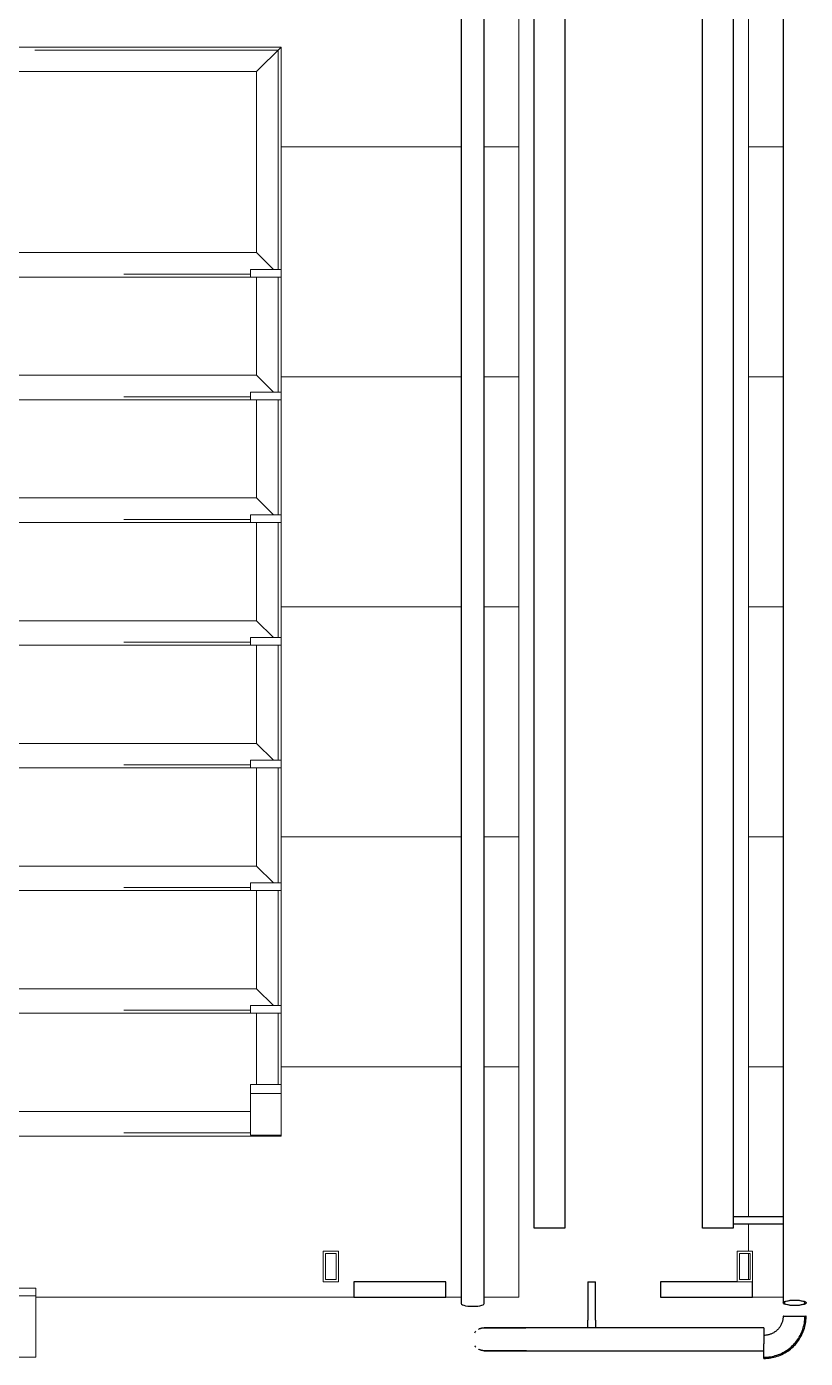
# Model space of a CAD drawing. Header units: millimetres. Extents: x -213536 to 1564669, y -45299 to 942238.
# Drawn here: x 530024 to 531040, y 496372 to 498109 of the extents above; entities that cross this region are included whole.
import ezdxf

# ---------------------------------------------------------------- set-up
doc = ezdxf.new("R2010")
doc.units = ezdxf.units.MM
doc.linetypes.add('Штрих', pattern=[635, 317.5, -317.5])
for name, color, linetype, lineweight in [('0-1', 7, 'Continuous', 5), ('0-2', 7, 'Continuous', 9), ('3) ЖБ 4м', 3, 'Continuous', 30), ('Контуры', 7, 'Continuous', 9), ('Линии подступенков', 7, 'Continuous', 9), ('Линии свеса', 7, 'Continuous', 9), ('Невидимые линии-1', 7, 'Штрих', 9), ('Обобщенные модели', 7, 'Continuous', 9), ('Ограждение-1', 7, 'Continuous', 25)]:
    doc.layers.add(name, color=color, linetype=linetype, lineweight=lineweight)
doc.layers.add('Ограждение-2', color=9, linetype='Continuous', lineweight=9, true_color=0x808080)
doc.layers.get('0-2').off()

# ---------------------------------------------------------------- blocks, each defined once
blk = doc.blocks.new('О_Элемент ограждения_Обод_Труба_ГОСТ 8645-68 - О_Элемент ограждения_Обод_Труба_ГОСТ 8645-68-V46-АИ2_03_План отделки стен 3-го этажа _Часть 1_')
at = {"layer": 'Ограждение-1'}
for p, q in [((-3720, 20), (0, 20)), ((-3720, -20), (-3720, 20)), ((0, 20), (0, -20)), ((0, -20), (-3720, -20))]:
    blk.add_line(p, q, dxfattribs=at)
blk = doc.blocks.new('О_Элемент поручня_Маршевый_Труба_ГОСТ 8732-78 - О_Элемент поручня_Маршевый_Труба_ГОСТ 8732-78-V56-АИ2_03_План отделки стен 3-го этажа _Часть 1_')
at = {"layer": 'Ограждение-1'}
for p, q in [((-9.9, 0), (-3926, 0)), ((-3926, -30), (-9.9, -30))]:
    blk.add_line(p, q, dxfattribs=at)
at = {"layer": 'Ограждение-1', "flags": 128}
for points in [[(-6.3, -15), (-6.4, -11.7), (-6.7, -8.5), (-7.1, -5.6), (-7.7, -3.3), (-8.3, -1.5), (-9.1, -0.4), (-9.9, 0)], [(-9.9, -30), (-9.1, -29.6), (-8.3, -28.5), (-7.7, -26.7), (-7.1, -24.4), (-6.7, -21.5), (-6.4, -18.3), (-6.3, -15)]]:
    blk.add_lwpolyline(points, dxfattribs=at)
blk = doc.blocks.new('О_Элемент ограждения_Обод_Труба_ГОСТ 86451 - О_Элемент ограждения_Обод_Труба_ГОСТ 8645-68 2-33131214-АИ2_03_План отделки стен 3-го этажа _Часть 1_')
at = {"layer": 'Ограждение-2'}
for p, q in [((-1820, 20), (-1800, 20)), ((-1820, -20), (-1820, 20)), ((-1800, 20), (-1800, -20)), ((-20, -20), (-20, 20)), ((-20, 20), (0, 20)), ((0, 20), (0, -20)), ((-1817, 17), (-1817, -17)), ((-1803, 17), (-1817, 17)), ((-1803, -17), (-1803, 17)), ((-17, 17), (-17, -17)), ((-3, 17), (-17, 17)), ((-3, -17), (-3, 17)), ((-1817, -17), (-1803, -17)), ((-17, -17), (-3, -17)), ((-1800, -20), (-1820, -20)), ((0, -20), (-20, -20))]:
    blk.add_line(p, q, dxfattribs=at)
blk = doc.blocks.new('О_Полоса_Трапеция прямоугольная_Прокат_ГОСТ 1031 - Крепежная пластина-21430275-АИ2_03_План отделки стен 3-го этажа _Часть 1_')
at = {"layer": 'Ограждение-1'}
for p, q in [((71370, 58915), (71350, 58915)), ((71350, 58915), (71350, 58795)), ((71370, 58815), (71370, 58915)), ((71350, 58795), (71370, 58795))]:
    blk.add_line(p, q, dxfattribs=at)
blk = doc.blocks.new('О_Элемент поручня_Площадочный_Двухуровневый_ГОСТ 8732-78 - О_Элемент поручня_Площадочный_Двухуровневый_ГОСТ 8732-78 2-33683547-АИ2_03_План отделки стен 3-го этажа _Часть 1_')
at = {"layer": 'Ограждение-1'}
for p, q in [((310, -10), (0, -10)), ((0, -25), (0, -18.8)), ((0, -40), (0, -25)), ((0, -40), (310, -40))]:
    blk.add_line(p, q, dxfattribs=at)
at = {"layer": 'Ограждение-1', "flags": 128}
for points in [[(310, -10), (312.2, -10), (314.4, -10), (316.6, -10), (318.8, -10), (320.9, -10), (323.1, -10), (325.2, -10), (327.3, -10), (329.4, -10), (331.4, -10), (333.4, -10), (335.4, -10), (337.3, -10), (339.2, -10), (341.1, -10), (342.8, -10), (344.6, -10), (346.3, -10), (347.9, -10), (349.5, -10), (351, -10), (352.4, -10), (353.8, -10), (355.1, -10), (356.3, -10), (357.4, -10), (358.5, -10), (359.5, -10), (360.4, -10), (361.3, -10), (362, -10), (362.7, -10), (363.3, -10), (363.8, -10), (364.2, -10), (364.5, -10), (364.8, -10), (364.9, -10), (365, -10), (365, -10)], [(365, -10), (365, -10), (364.8, -10), (364.6, -10), (364.3, -10), (363.9, -10), (363.4, -10), (362.9, -10), (362.2, -10), (361.5, -10), (360.7, -10), (359.8, -10), (358.8, -10), (357.7, -10), (356.6, -10), (355.4, -10), (354.1, -10), (352.8, -10), (351.3, -10), (349.9, -10), (348.3, -10), (346.7, -10), (345, -10), (343.3, -10), (341.5, -10), (339.7, -10), (337.8, -10), (335.9, -10), (334, -10), (332, -10), (329.9, -10), (327.9, -10), (325.8, -10), (323.6, -10), (321.5, -10), (319.3, -10), (317.2, -10), (315, -10), (312.8, -10), (310.6, -10), (310, -10)], [(365, -10), (365.6, -10), (366.2, -10), (366.8, -10.1), (367.4, -10.2), (368, -10.3), (368.6, -10.4), (369.1, -10.6), (369.7, -10.8), (370.3, -11), (370.8, -11.2), (371.4, -11.4), (371.9, -11.7), (372.5, -12)], [(375.8, -14.5), (376.2, -15), (376.6, -15.4), (376.9, -15.9), (377.3, -16.4)], [(377.4, -33.5), (377, -34), (376.7, -34.4), (376.3, -34.9), (375.9, -35.3)], [(310, -40), (312.2, -40), (314.4, -40), (316.6, -40), (318.8, -40), (320.9, -40), (323.1, -40), (325.2, -40), (327.3, -40), (329.4, -40), (331.4, -40), (333.4, -40), (335.4, -40), (337.3, -40), (339.2, -40), (341.1, -40), (342.8, -40), (344.6, -40), (346.3, -40), (347.9, -40), (349.5, -40), (351, -40), (352.4, -40), (353.8, -40), (355.1, -40), (356.3, -40), (357.4, -40), (358.5, -40), (359.5, -40), (360.4, -40), (361.3, -40), (362, -40), (362.7, -40), (363.3, -40), (363.8, -40), (364.2, -40), (364.5, -40), (364.8, -40), (364.9, -40), (365, -40), (365, -40)], [(365, -40), (365, -40), (364.8, -40), (364.6, -40), (364.3, -40), (363.9, -40), (363.4, -40), (362.9, -40), (362.2, -40), (361.5, -40), (360.7, -40), (359.8, -40), (358.8, -40), (357.7, -40), (356.6, -40), (355.4, -40), (354.1, -40), (352.8, -40), (351.3, -40), (349.9, -40), (348.3, -40), (346.7, -40), (345, -40), (343.3, -40), (341.5, -40), (339.7, -40), (337.8, -40), (335.9, -40), (334, -40), (332, -40), (329.9, -40), (327.9, -40), (325.8, -40), (323.6, -40), (321.5, -40), (319.3, -40), (317.2, -40), (315, -40), (312.8, -40), (310.6, -40)], [(372.6, -37.9), (372.1, -38.2), (371.5, -38.5), (371, -38.8), (370.4, -39), (369.9, -39.2), (369.3, -39.4), (368.7, -39.5), (368.1, -39.7), (367.5, -39.8), (367, -39.9), (366.4, -39.9), (365.8, -40), (365.2, -40), (365, -40)]]:
    blk.add_lwpolyline(points, dxfattribs=at)
blk = doc.blocks.new('О_Полоса_Трапеция прямоугольная_Прокат_ГОСТ 1031 - Крепежная пластина-V50-АИ2_03_План отделки стен 3-го этажа _Часть 1_')
at = {"layer": 'Ограждение-1'}
for p, q in [((71370, 59315), (71350, 59315)), ((71350, 59315), (71350, 59195)), ((71370, 59195), (71370, 59315)), ((71350, 59195), (71370, 59195))]:
    blk.add_line(p, q, dxfattribs=at)
blk = doc.blocks.new('О_Кронштейн_Форма Г_Круг_ГОСТ 25902 - О_Кронштейн_Форма Г_Круг_ГОСТ 2590-2006-31482955-АИ2_03_План отделки стен 3-го этажа _Часть 1_')
at = {"layer": 'Ограждение-1'}
for p, q in [((101590, 51570), (101590, 51520)), ((101590, 51570), (101595, 51570)), ((101595, 51570), (101600, 51570)), ((101600, 51520), (101600, 51570))]:
    blk.add_line(p, q, dxfattribs=at)
at = {"layer": 'Ограждение-1', "flags": 128}
for points in [[(101590, 51510), (101590, 51510.9), (101590, 51511.9), (101590, 51512.8), (101590, 51513.8), (101590, 51514.8), (101590, 51515.8), (101590, 51516.7), (101590, 51517.7), (101590, 51518.7), (101590, 51519.7), (101590, 51520)], [(101600, 51520), (101600, 51519), (101600, 51518), (101600, 51517), (101600, 51516), (101600, 51515), (101600, 51514.1), (101600, 51513.1), (101600, 51512.1), (101600, 51511.2), (101600, 51510.3)]]:
    blk.add_lwpolyline(points, dxfattribs=at)
blk = doc.blocks.new('О_Элемент ограждения_Обод_Труба_ГОСТ 86451 - О_Элемент ограждения_Обод_Труба_ГОСТ 8645-68 2-33352084-АИ2_03_План отделки стен 3-го этажа _Часть 1_')
at = {"layer": 'Ограждение-2'}
for p, q in [((-850, 20), (-830, 20)), ((-850, -20), (-850, 20)), ((-830, 20), (-830, -20)), ((-20, -20), (-20, 20)), ((-20, 20), (0, 20)), ((0, 20), (0, -20)), ((-847, 17), (-847, -17)), ((-833, 17), (-847, 17)), ((-833, -17), (-833, 17)), ((-17, 17), (-17, -17)), ((-3, 17), (-17, 17)), ((-3, -17), (-3, 17)), ((-847, -17), (-833, -17)), ((-17, -17), (-3, -17)), ((-830, -20), (-850, -20)), ((0, -20), (-20, -20))]:
    blk.add_line(p, q, dxfattribs=at)
blk = doc.blocks.new('О_Элемент поручня_Загиб_Труба_ГОСТ 87321 - О_Элемент поручня_Загиб_Труба_ГОСТ 8732-78 2-31410520-АИ2_03_План отделки стен 3-го этажа _Часть 1_')
at = {"layer": 'Ограждение-1'}
for p, q in [((101845.5, 51525), (101845, 51525)), ((101845, 51525), (101875, 51525)), ((101875, 51525), (101874.5, 51525)), ((101820, 51470), (101820, 51488.9)), ((101820, 51470.5), (101820, 51470))]:
    blk.add_line(p, q, dxfattribs=at)
at = {"layer": 'Ограждение-1', "flags": 128}
for points in [[(101820, 51470), (101822.2, 51470), (101824.4, 51470.2), (101826.6, 51470.4), (101828.8, 51470.7), (101830.9, 51471.1), (101833.1, 51471.6), (101835.2, 51472.1), (101837.3, 51472.8), (101839.4, 51473.5), (101841.4, 51474.3), (101843.4, 51475.2), (101845.4, 51476.2), (101847.3, 51477.3), (101849.2, 51478.4), (101851.1, 51479.6), (101852.8, 51480.9), (101854.6, 51482.2), (101856.3, 51483.7), (101857.9, 51485.1), (101859.5, 51486.7), (101861, 51488.3), (101862.4, 51490), (101863.8, 51491.7), (101865.1, 51493.5), (101866.3, 51495.3), (101867.4, 51497.2), (101868.5, 51499.1), (101869.5, 51501), (101870.4, 51503), (101871.3, 51505.1), (101872, 51507.1), (101872.7, 51509.2), (101873.3, 51511.4), (101873.8, 51513.5), (101874.2, 51515.7), (101874.5, 51517.8), (101874.8, 51520), (101874.9, 51522.2), (101875, 51524.4), (101875, 51525)], [(101845, 51525), (101845, 51524), (101844.9, 51523), (101844.8, 51522), (101844.7, 51521), (101844.5, 51520), (101844.3, 51519.1), (101844, 51518.1), (101843.7, 51517.1), (101843.4, 51516.2), (101843, 51515.3), (101842.6, 51514.4), (101842.2, 51513.5), (101841.7, 51512.6), (101841.2, 51511.7), (101840.6, 51510.9), (101840.1, 51510.1), (101839.4, 51509.3), (101838.8, 51508.5), (101838.1, 51507.8), (101837.4, 51507.1), (101836.7, 51506.4), (101835.9, 51505.7), (101835.1, 51505.1), (101834.3, 51504.5), (101833.5, 51504), (101832.7, 51503.4), (101831.8, 51503), (101830.9, 51502.5), (101830, 51502.1), (101829.1, 51501.7), (101828.1, 51501.4), (101827.2, 51501), (101826.2, 51500.8), (101825.2, 51500.6), (101824.2, 51500.4), (101823.3, 51500.2), (101822.3, 51500.1), (101821.3, 51500), (101820.3, 51500), (101820, 51500)], [(101820, 51471.5), (101822.1, 51471.5), (101824.3, 51471.7), (101826.4, 51471.9), (101828.5, 51472.2), (101830.6, 51472.6), (101832.7, 51473), (101834.8, 51473.6), (101836.8, 51474.2), (101838.8, 51474.9), (101840.8, 51475.7), (101842.8, 51476.6), (101844.7, 51477.5), (101846.6, 51478.6), (101848.4, 51479.7), (101850.2, 51480.8), (101851.9, 51482.1), (101853.6, 51483.4), (101855.3, 51484.8), (101856.9, 51486.2), (101858.4, 51487.7), (101859.8, 51489.3), (101861.2, 51490.9), (101862.6, 51492.6), (101863.8, 51494.3), (101865, 51496.1), (101866.1, 51497.9), (101867.2, 51499.8), (101868.2, 51501.7), (101869, 51503.6), (101869.9, 51505.6), (101870.6, 51507.6), (101871.3, 51509.7), (101871.8, 51511.7), (101872.3, 51513.8), (101872.7, 51515.9), (101873, 51518), (101873.3, 51520.1), (101873.4, 51522.3), (101873.5, 51524.4), (101873.5, 51525)]]:
    blk.add_lwpolyline(points, dxfattribs=at)
blk = doc.blocks.new('О_Элемент поручня_Маршевый_Труба_ГОСТ 8732-78 - О_Элемент поручня_Маршевый_Труба_ГОСТ 8732-78-V57-АИ2_03_План отделки стен 3-го этажа _Часть 1_')
at = {"layer": 'Ограждение-1'}
blk.add_line((-9.9, 0), (-3926, 0), dxfattribs=at)
at = {"layer": 'Ограждение-1', "flags": 128}
for points in [[(-3929.5, -15), (-3929.4, -11.7), (-3929.1, -8.5), (-3928.7, -5.6), (-3928.2, -3.3), (-3927.5, -1.5), (-3926.7, -0.4), (-3926, 0)], [(-3922.4, -15), (-3922.5, -18.6), (-3922.8, -22), (-3923.3, -24.9), (-3923.9, -27.3), (-3924.7, -29), (-3925.5, -29.9), (-3926.4, -29.9), (-3927.2, -29), (-3928, -27.3), (-3928.6, -24.9), (-3929.1, -22), (-3929.4, -18.6), (-3929.5, -15)], [(-3922.8, -15), (-3922.9, -11.8), (-3923.1, -8.7), (-3923.6, -6), (-3924.1, -3.9), (-3924.8, -2.4), (-3925.6, -1.6), (-3926.3, -1.6), (-3927.1, -2.4), (-3927.8, -3.9), (-3928.3, -6), (-3928.8, -8.7), (-3929.1, -11.8), (-3929.1, -15)], [(-3929.1, -15), (-3929.1, -18.2), (-3928.8, -21.3), (-3928.3, -24), (-3927.8, -26.1), (-3927.1, -27.6), (-3926.3, -28.4), (-3925.6, -28.4), (-3924.8, -27.6), (-3924.1, -26.1), (-3923.6, -24), (-3923.1, -21.3), (-3922.9, -18.2), (-3922.8, -15)], [(-3926, 0), (-3925.2, -0.4), (-3924.4, -1.5), (-3923.7, -3.3), (-3923.2, -5.6), (-3922.8, -8.5), (-3922.5, -11.7), (-3922.4, -15)]]:
    blk.add_lwpolyline(points, dxfattribs=at)
blk = doc.blocks.new('О_Кронштейн_Форма Г_Круг_ГОСТ 2590-2006 - О_Кронштейн_Форма Г_Круг_ГОСТ 2590-2006-V48-АИ2_03_План отделки стен 3-го этажа _Часть 1_')
at = {"layer": 'Ограждение-1'}
for p, q in [((75045.3, 58765), (75045.3, 58820)), ((75055.3, 58820), (75055.3, 58765))]:
    blk.add_line(p, q, dxfattribs=at)
at = {"layer": 'Ограждение-1', "flags": 128}
for points in [[(75045.3, 58755), (75045.3, 58755.9), (75045.3, 58756.9), (75045.3, 58757.8), (75045.3, 58758.8), (75045.3, 58759.8), (75045.3, 58760.8), (75045.3, 58761.7), (75045.3, 58762.7), (75045.3, 58763.7), (75045.3, 58764.7), (75045.3, 58765)], [(75055.3, 58765), (75055.3, 58764), (75055.3, 58763), (75055.3, 58762), (75055.3, 58761), (75055.3, 58760), (75055.3, 58759.1), (75055.3, 58758.1), (75055.3, 58757.1), (75055.3, 58756.2), (75055.3, 58755.3)]]:
    blk.add_lwpolyline(points, dxfattribs=at)
blk = doc.blocks.new('ОМ_Уголок_ГОСТ 8509-93 - ОМ_Уголок_ГОСТ 8509-93-26349651-АИ2_03_План отделки стен 3-го этажа _Часть 1_')
at = {"layer": 'Невидимые линии-1'}
blk.add_line((4, -4), (876, -4), dxfattribs=at)
at = {"layer": 'Обобщенные модели'}
for p, q in [((880, 0), (0, 0)), ((32, -32), (0, 0)), ((880, 0), (848, -32)), ((32, -32), (848, -32))]:
    blk.add_line(p, q, dxfattribs=at)
blk = doc.blocks.new('ОМ_Уголок_ГОСТ 8509-93 - ОМ_Уголок_ГОСТ 8509-93-V161-АИ2_03_План отделки стен 3-го этажа _Часть 1_')
at = {"layer": 'Невидимые линии-1'}
blk.add_line((40, -4), (840, -4), dxfattribs=at)
at = {"layer": 'Обобщенные модели'}
for p, q in [((32, -32), (10, -10)), ((840, 0), (40, 0)), ((870, -10), (848, -32)), ((32, -32), (848, -32))]:
    blk.add_line(p, q, dxfattribs=at)
blk = doc.blocks.new('ОМ_Уголок_ГОСТ 8509-93 - ОМ_Уголок_ГОСТ 8509-93-19082047-АИ2_03_План отделки стен 3-го этажа _Часть 1_')
at = {"layer": 'Невидимые линии-1'}
blk.add_line((10, -4), (296, -4), dxfattribs=at)
at = {"layer": 'Обобщенные модели'}
for p, q in [((300, 0), (10, 0)), ((32, -32), (10, -10)), ((300, 0), (268, -32)), ((32, -32), (268, -32))]:
    blk.add_line(p, q, dxfattribs=at)
blk = doc.blocks.new('ОМ_Уголок_ГОСТ 8509-93 - ОМ_Уголок_ГОСТ 8509-93-V163-АИ2_03_План отделки стен 3-го этажа _Часть 1_')
at = {"layer": 'Невидимые линии-1'}
blk.add_line((10, -4), (160, -4), dxfattribs=at)
at = {"layer": 'Обобщенные модели'}
for p, q in [((160, 0), (10, 0)), ((32, -32), (10, -10)), ((32, -32), (160, -32))]:
    blk.add_line(p, q, dxfattribs=at)
blk = doc.blocks.new('ОМ_Уголок_ГОСТ 8509-93 - ОМ_Уголок_ГОСТ 8509-93-V165-АИ2_03_План отделки стен 3-го этажа _Часть 1_')
at = {"layer": 'Невидимые линии-1'}
blk.add_line((40, -4), (840, -4), dxfattribs=at)
at = {"layer": 'Обобщенные модели'}
for p, q in [((880, 0), (0, 0)), ((1.3, -1.3), (0, 0)), ((880, 0), (878.7, -1.3)), ((40, -32), (840, -32))]:
    blk.add_line(p, q, dxfattribs=at)
blk = doc.blocks.new('ОМ_Уголок_ГОСТ 8509-93 - ОМ_Уголок_ГОСТ 8509-93-V166-АИ2_03_План отделки стен 3-го этажа _Часть 1_')
at = {"layer": 'Невидимые линии-1'}
blk.add_line((67.1, -4), (160, -4), dxfattribs=at)
at = {"layer": 'Обобщенные модели'}
for p, q in [((1.3, 0), (0, 0)), ((1.3, -1.3), (0, 0)), ((160, 0), (67.1, 0)), ((67.1, -32), (160, -32))]:
    blk.add_line(p, q, dxfattribs=at)
blk = doc.blocks.new('ОМ_Уголок_ГОСТ 8510-86 - ОМ_Уголок_ГОСТ 8510-86-19082066-АИ2_03_План отделки стен 3-го этажа _Часть 1_')
at = {"layer": 'Обобщенные модели'}
for p, q in [((0, 0), (0, -90)), ((240, 0), (0, 0)), ((0, -10), (240, -10)), ((240, -90), (240, 0)), ((0, -90), (240, -90))]:
    blk.add_line(p, q, dxfattribs=at)
blk = doc.blocks.new('ОМ_Полоса_Трапеция прямоугольная_Прокат_ГОСТ 103-2006 - ОМ_Полоса_Трапеция прямоугольная_Прокат_ГОСТ 103-2006-19082170-АИ2_03_План отделки стен 3-го этажа _Часть 1_')
at = {"layer": 'Обобщенные модели'}
for p, q in [((11280, 59450), (11290, 59450)), ((11280, 59410), (11280, 59450)), ((11290, 59450), (11290, 59410)), ((11290, 59410), (11280, 59410))]:
    blk.add_line(p, q, dxfattribs=at)
blk = doc.blocks.new('ОМ_Полоса_Трапеция прямоугольная_Прокат_ГОСТ 103-2006 - ОМ_Полоса_Трапеция прямоугольная_Прокат_ГОСТ 103-2006-V171-АИ2_03_План отделки стен 3-го этажа _Часть 1_')
at = {"layer": 'Обобщенные модели'}
for p, q in [((10650, 59450), (10640, 59450)), ((10640, 59450), (10640, 59410)), ((10650, 59410), (10650, 59450)), ((10640, 59410), (10650, 59410))]:
    blk.add_line(p, q, dxfattribs=at)
blk = doc.blocks.new('ОМ_Полоса_Трапеция прямоугольная_Прокат_ГОСТ 103-2006 - ОМ_Полоса_Трапеция прямоугольная_Прокат_ГОСТ 103-2006-V172-АИ2_03_План отделки стен 3-го этажа _Часть 1_')
at = {"layer": 'Обобщенные модели'}
for p, q in [((10490, 59450), (10480, 59450)), ((10480, 59450), (10480, 59410)), ((10490, 59410), (10490, 59450)), ((10480, 59410), (10490, 59410))]:
    blk.add_line(p, q, dxfattribs=at)
blk = doc.blocks.new('ОМ_Полоса_Трапеция прямоугольная_Прокат_ГОСТ 103-2006 - ОМ_Полоса_Трапеция прямоугольная_Прокат_ГОСТ 103-2006-V173-АИ2_03_План отделки стен 3-го этажа _Часть 1_')
at = {"layer": 'Обобщенные модели'}
for p, q in [((10330, 59450), (10320, 59450)), ((10320, 59450), (10320, 59410)), ((10330, 59410), (10330, 59450)), ((10320, 59410), (10330, 59410))]:
    blk.add_line(p, q, dxfattribs=at)
blk = doc.blocks.new('ОМ_Полоса_Прокат_ГОСТ 103-2006 - ОМ_Полоса_Прокат_ГОСТ 103-2006-20723498-АИ2_03_План отделки стен 3-го этажа _Часть 1_')
at = {"layer": 'Обобщенные модели'}
for p, q in [((10161.3, 59410), (10161.3, 59450)), ((10161.3, 59450), (10215.6, 59450)), ((10227.1, 59450), (10215.6, 59450)), ((10215.6, 59450), (10215.6, 59410)), ((10227.1, 59410), (10227.1, 59450)), ((10215.6, 59410), (10161.3, 59410)), ((10215.6, 59410), (10227.1, 59410))]:
    blk.add_line(p, q, dxfattribs=at)
blk = doc.blocks.new('0125-Р-ОО-Ш2-АР-о_23_10_2024_rvt-1-АИ2_03_План отделки стен 3-го этажа _Часть 1_')
at = {"layer": 'Контуры'}
for p, q in [((101500, 53050), (101500, 53350)), ((101800, 53245.2), (101800, 53050)), ((101500, 52750), (101500, 53050)), ((101800, 53050), (101800, 52750)), ((101500, 52450), (101500, 52750)), ((101800, 52750), (101800, 52450)), ((101500, 52150), (101500, 52450)), ((101800, 52450), (101800, 52150)), ((101500, 51850), (101500, 52150)), ((101800, 52150), (101800, 51850)), ((101500, 51550), (101500, 51850)), ((101800, 51850), (101800, 51654.6)), ((101800, 51645.2), (101800, 51610)), ((101800, 51607), (101800, 51573)), ((100870, 51550), (101285, 51550)), ((101405, 51550), (101425, 51550)), ((101455, 51550), (101500, 51550)), ((101845, 51550), (101800, 51550))]:
    blk.add_line(p, q, dxfattribs=at)
at = {"layer": 'Линии подступенков'}
for p, q in [((101190, 53050), (101425.3, 53050)), ((101454.6, 53050), (101500, 53050)), ((101845.4, 53050), (101800, 53050)), ((101190, 52750), (101425, 52750)), ((101455, 52750), (101500, 52750)), ((101845.1, 52750), (101800, 52750)), ((101190, 52450), (101425, 52450)), ((101455, 52450), (101500, 52450)), ((101845.1, 52450), (101800, 52450)), ((101190, 52150), (101425, 52150)), ((101455, 52150), (101500, 52150)), ((101845.1, 52150), (101800, 52150)), ((101190, 51850), (101425, 51850)), ((101455, 51850), (101500, 51850)), ((101845, 51850), (101800, 51850)), ((100870, 51550), (101285, 51550)), ((101405, 51550), (101425, 51550)), ((101455, 51550), (101500, 51550))]:
    blk.add_line(p, q, dxfattribs=at)
at = {"layer": 'Линии свеса'}
for p, q in [((101190, 53050), (101425.3, 53050)), ((101454.6, 53050), (101500, 53050)), ((101845.4, 53050), (101800, 53050)), ((101190, 52750), (101425, 52750)), ((101455, 52750), (101500, 52750)), ((101845.1, 52750), (101800, 52750)), ((101190, 52450), (101425, 52450)), ((101455, 52450), (101500, 52450)), ((101845.1, 52450), (101800, 52450)), ((101190, 52150), (101425, 52150)), ((101455, 52150), (101500, 52150)), ((101845.1, 52150), (101800, 52150)), ((101190, 51850), (101425, 51850)), ((101455, 51850), (101500, 51850)), ((101845, 51850), (101800, 51850))]:
    blk.add_line(p, q, dxfattribs=at)
at = {"layer": '0-2'}
for name, p, rotation in [('О_Элемент поручня_Маршевый_Труба_ГОСТ 8732-78 - О_Элемент поручня_Маршевый_Труба_ГОСТ 8732-78-V56-АИ2_03_План отделки стен 3-го этажа _Часть 1_', (101455, 51531.6), 269.9999999999998), ('О_Элемент поручня_Маршевый_Труба_ГОСТ 8732-78 - О_Элемент поручня_Маршевый_Труба_ГОСТ 8732-78-V57-АИ2_03_План отделки стен 3-го этажа _Часть 1_', (101845, 55468.4), 89.99999999999962), ('О_Элемент ограждения_Обод_Труба_ГОСТ 8645-68 - О_Элемент ограждения_Обод_Труба_ГОСТ 8645-68-V46-АИ2_03_План отделки стен 3-го этажа _Часть 1_', (101540, 51640), 269.9999999999998), ('О_Элемент ограждения_Обод_Труба_ГОСТ 8645-68 - О_Элемент ограждения_Обод_Труба_ГОСТ 8645-68-V46-АИ2_03_План отделки стен 3-го этажа _Часть 1_', (101760, 55360), 89.99999999999962), ('ОМ_Полоса_Трапеция прямоугольная_Прокат_ГОСТ 103-2006 - ОМ_Полоса_Трапеция прямоугольная_Прокат_ГОСТ 103-2006-19082170-АИ2_03_План отделки стен 3-го этажа _Часть 1_', (160600, 41600), 89.99999999999987), ('ОМ_Полоса_Трапеция прямоугольная_Прокат_ГОСТ 103-2006 - ОМ_Полоса_Трапеция прямоугольная_Прокат_ГОСТ 103-2006-19082170-АИ2_03_План отделки стен 3-го этажа _Часть 1_', (160600, 41440), 89.99999999999987), ('ОМ_Полоса_Трапеция прямоугольная_Прокат_ГОСТ 103-2006 - ОМ_Полоса_Трапеция прямоугольная_Прокат_ГОСТ 103-2006-19082170-АИ2_03_План отделки стен 3-го этажа _Часть 1_', (160600, 41280), 89.99999999999987), ('ОМ_Полоса_Трапеция прямоугольная_Прокат_ГОСТ 103-2006 - ОМ_Полоса_Трапеция прямоугольная_Прокат_ГОСТ 103-2006-19082170-АИ2_03_План отделки стен 3-го этажа _Часть 1_', (160600, 41120), 89.99999999999987), ('ОМ_Полоса_Трапеция прямоугольная_Прокат_ГОСТ 103-2006 - ОМ_Полоса_Трапеция прямоугольная_Прокат_ГОСТ 103-2006-V171-АИ2_03_План отделки стен 3-го этажа _Часть 1_', (160600, 41600), 89.99999999999987), ('ОМ_Полоса_Трапеция прямоугольная_Прокат_ГОСТ 103-2006 - ОМ_Полоса_Трапеция прямоугольная_Прокат_ГОСТ 103-2006-V172-АИ2_03_План отделки стен 3-го этажа _Часть 1_', (160600, 41600), 89.99999999999987), ('ОМ_Полоса_Трапеция прямоугольная_Прокат_ГОСТ 103-2006 - ОМ_Полоса_Трапеция прямоугольная_Прокат_ГОСТ 103-2006-V173-АИ2_03_План отделки стен 3-го этажа _Часть 1_', (160600, 41600), 89.99999999999987), ('ОМ_Полоса_Прокат_ГОСТ 103-2006 - ОМ_Полоса_Прокат_ГОСТ 103-2006-20723498-АИ2_03_План отделки стен 3-го этажа _Часть 1_', (160600, 41600), 89.99999999999987), ('О_Кронштейн_Форма Г_Круг_ГОСТ 2590-2006 - О_Кронштейн_Форма Г_Круг_ГОСТ 2590-2006-V48-АИ2_03_План отделки стен 3-го этажа _Часть 1_', (160600, -23400.3), 89.99999999999942), ('О_Полоса_Трапеция прямоугольная_Прокат_ГОСТ 1031 - Крепежная пластина-V50-АИ2_03_План отделки стен 3-го этажа _Часть 1_', (160600, -19800), 90.00000000000006), ('О_Полоса_Трапеция прямоугольная_Прокат_ГОСТ 1031 - Крепежная пластина-21430275-АИ2_03_План отделки стен 3-го этажа _Часть 1_', (160600, -19800), 90.00000000000006), ('О_Элемент поручня_Площадочный_Двухуровневый_ГОСТ 8732-78 - О_Элемент поручня_Площадочный_Двухуровневый_ГОСТ 8732-78 2-33683547-АИ2_03_План отделки стен 3-го этажа _Часть 1_', (101820, 51470), 180)]:
    blk.add_blockref(name, p, dxfattribs=dict(at, rotation=rotation))
at = {"layer": '0-2', "extrusion": (0, 0, -1)}
for name, p in [('ОМ_Уголок_ГОСТ 8509-93 - ОМ_Уголок_ГОСТ 8509-93-26349651-АИ2_03_План отделки стен 3-го этажа _Часть 1_', (-101190, 53180)), ('ОМ_Уголок_ГОСТ 8510-86 - ОМ_Уголок_ГОСТ 8510-86-19082066-АИ2_03_План отделки стен 3-го этажа _Часть 1_', (-100870, 51561.5))]:
    blk.add_blockref(name, p, dxfattribs=at)
for name, p, rotation in [('ОМ_Уголок_ГОСТ 8509-93 - ОМ_Уголок_ГОСТ 8509-93-19082047-АИ2_03_План отделки стен 3-го этажа _Часть 1_', (-101190, 52880), 89.99999999999869), ('ОМ_Уголок_ГОСТ 8509-93 - ОМ_Уголок_ГОСТ 8509-93-V161-АИ2_03_План отделки стен 3-го этажа _Часть 1_', (-100310, 52880), 180), ('ОМ_Уголок_ГОСТ 8509-93 - ОМ_Уголок_ГОСТ 8509-93-V163-АИ2_03_План отделки стен 3-го этажа _Часть 1_', (-101190, 52720), 89.99999999999869), ('ОМ_Уголок_ГОСТ 8509-93 - ОМ_Уголок_ГОСТ 8509-93-V161-АИ2_03_План отделки стен 3-го этажа _Часть 1_', (-100310, 52720), 180), ('ОМ_Уголок_ГОСТ 8509-93 - ОМ_Уголок_ГОСТ 8509-93-V163-АИ2_03_План отделки стен 3-го этажа _Часть 1_', (-101190, 52560), 89.99999999999869), ('ОМ_Уголок_ГОСТ 8509-93 - ОМ_Уголок_ГОСТ 8509-93-V161-АИ2_03_План отделки стен 3-го этажа _Часть 1_', (-100310, 52560), 180), ('ОМ_Уголок_ГОСТ 8509-93 - ОМ_Уголок_ГОСТ 8509-93-V163-АИ2_03_План отделки стен 3-го этажа _Часть 1_', (-101190, 52400), 89.99999999999869), ('ОМ_Уголок_ГОСТ 8509-93 - ОМ_Уголок_ГОСТ 8509-93-V161-АИ2_03_План отделки стен 3-го этажа _Часть 1_', (-100310, 52400), 180), ('ОМ_Уголок_ГОСТ 8509-93 - ОМ_Уголок_ГОСТ 8509-93-V163-АИ2_03_План отделки стен 3-го этажа _Часть 1_', (-101190, 52240), 89.99999999999869), ('ОМ_Уголок_ГОСТ 8509-93 - ОМ_Уголок_ГОСТ 8509-93-V161-АИ2_03_План отделки стен 3-го этажа _Часть 1_', (-100310, 52240), 180), ('ОМ_Уголок_ГОСТ 8509-93 - ОМ_Уголок_ГОСТ 8509-93-V163-АИ2_03_План отделки стен 3-го этажа _Часть 1_', (-101190, 52080), 89.99999999999869), ('ОМ_Уголок_ГОСТ 8509-93 - ОМ_Уголок_ГОСТ 8509-93-V161-АИ2_03_План отделки стен 3-го этажа _Часть 1_', (-100310, 52080), 180), ('ОМ_Уголок_ГОСТ 8509-93 - ОМ_Уголок_ГОСТ 8509-93-V163-АИ2_03_План отделки стен 3-го этажа _Часть 1_', (-101190, 51920), 89.99999999999869), ('ОМ_Уголок_ГОСТ 8509-93 - ОМ_Уголок_ГОСТ 8509-93-V161-АИ2_03_План отделки стен 3-го этажа _Часть 1_', (-100310, 51920), 180), ('ОМ_Уголок_ГОСТ 8509-93 - ОМ_Уголок_ГОСТ 8509-93-V166-АИ2_03_План отделки стен 3-го этажа _Часть 1_', (-101190, 51760), 89.99999999999869), ('ОМ_Уголок_ГОСТ 8509-93 - ОМ_Уголок_ГОСТ 8509-93-V165-АИ2_03_План отделки стен 3-го этажа _Часть 1_', (-100310, 51760), 180)]:
    blk.add_blockref(name, p, dxfattribs=dict(at, rotation=rotation))
at = {"layer": '0-2'}
for name, p in [('О_Элемент ограждения_Обод_Труба_ГОСТ 86451 - О_Элемент ограждения_Обод_Труба_ГОСТ 8645-68 2-33131214-АИ2_03_План отделки стен 3-го этажа _Часть 1_', (101805, 51590)), ('О_Элемент ограждения_Обод_Труба_ГОСТ 86451 - О_Элемент ограждения_Обод_Труба_ГОСТ 8645-68 2-33352084-АИ2_03_План отделки стен 3-го этажа _Часть 1_', (101265, 51590)), ('О_Кронштейн_Форма Г_Круг_ГОСТ 25902 - О_Кронштейн_Форма Г_Круг_ГОСТ 2590-2006-31482955-АИ2_03_План отделки стен 3-го этажа _Часть 1_', (0, 0)), ('О_Элемент поручня_Загиб_Труба_ГОСТ 87321 - О_Элемент поручня_Загиб_Труба_ГОСТ 8732-78 2-31410520-АИ2_03_План отделки стен 3-го этажа _Часть 1_', (0, 0))]:
    blk.add_blockref(name, p, dxfattribs=at)
blk = doc.blocks.new('3этВверх')
at = {"layer": '0-1'}
blk.add_blockref('0125-Р-ОО-Ш2-АР-о_23_10_2024_rvt-1-АИ2_03_План отделки стен 3-го этажа _Часть 1_', (429166, 444902.4), dxfattribs=at)

msp = doc.modelspace()

# ---------------------------------------------------------------- block references
at = {"layer": '3) ЖБ 4м'}
msp.add_blockref('3этВверх', (0, 0), dxfattribs=at)

doc.saveas('drawing.dxf')
